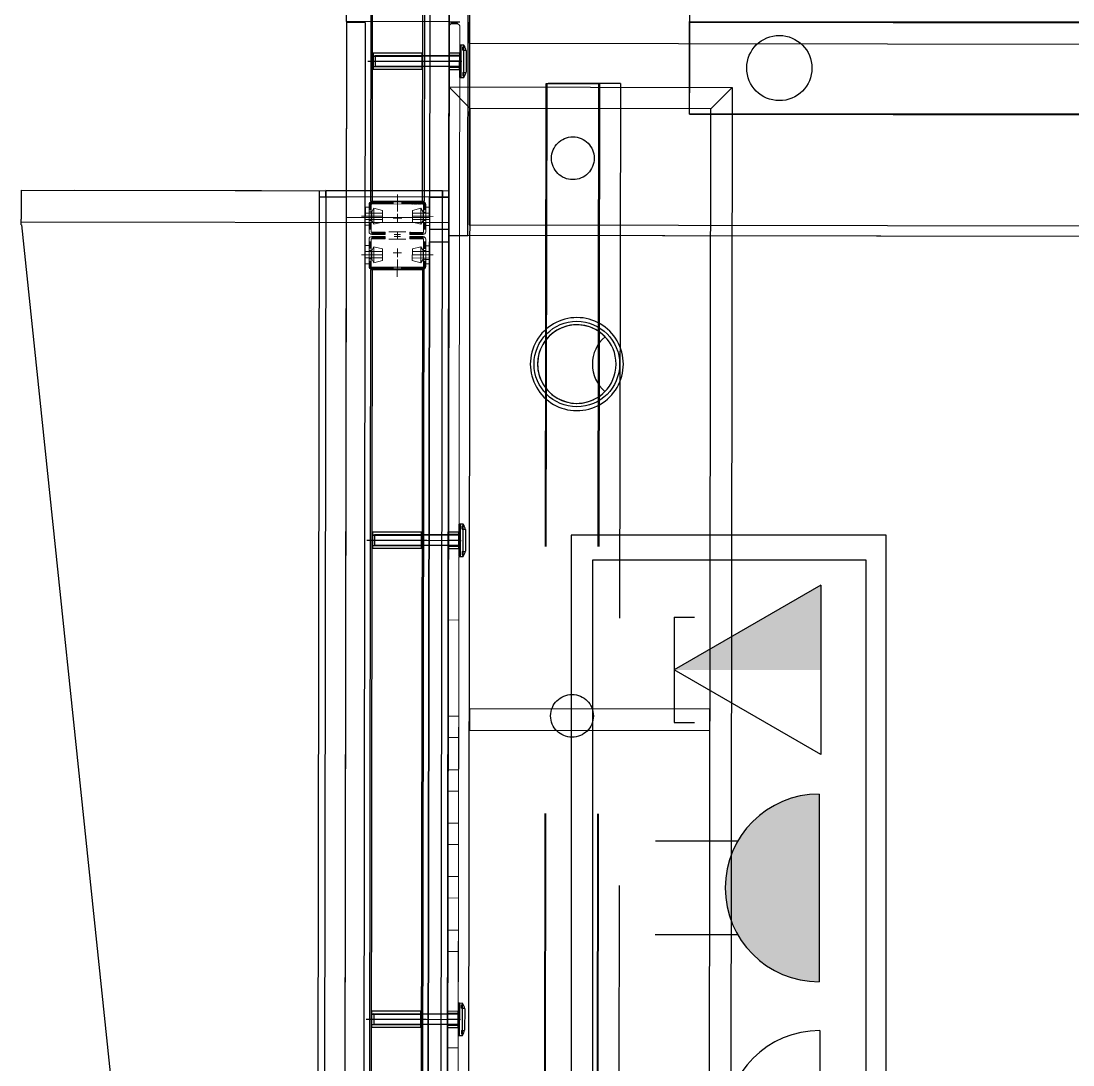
# Model space of a CAD drawing. Header units: inches. Extents: x 78 to 199, y 70 to 92.
# Drawn here: x 143.916 to 144.9, y 79.248 to 80.224 of the extents above; entities that cross this region are included whole.
import ezdxf
from ezdxf.enums import TextEntityAlignment as Align

# ---------------------------------------------------------------- set-up
doc = ezdxf.new("R2010")
doc.units = ezdxf.units.IN
doc.header["$MEASUREMENT"] = 0
for name, pattern in [('ACAD_ISO02W100', [15, 12, -3]), ('ACAD_ISO03W100', [30, 12, -18]), ('ACAD_ISO10W100', [18.5, 12, -3, 0.5, -3]), ('CENTERX2', [4, 2.5, -0.5, 0.5, -0.5]), ('DASHDOT', [1, 0.5, -0.25, 0, -0.25]), ('DASHED', [0.75, 0.5, -0.25]), ('DGN Style 2', [0.635854, 0.381513, -0.254342]), ('DGN Style 4', [470.164695, 234.8475, -117.42375, 0.469695, -117.42375]), ('HIDDEN2', [0.1875, 0.125, -0.0625]), ('HIDDENX2', [0.75, 0.5, -0.25])]:
    doc.linetypes.add(name, pattern=pattern)
for name, color, linetype in [('1501', 6, 'Continuous'), ('A002_Pen02', 2, 'Continuous'), ('CENTER', 20, 'DASHDOT'), ('DIM', 152, 'Continuous'), ('EL. BLOCK', 3, 'Continuous'), ('ELE-OBJ', 7, 'Continuous'), ('ELEC-NORMAL', 7, 'Continuous'), ('Elevation', 1, 'Continuous'), ('hatch', 2, 'Continuous'), ('hidden', 252, 'Continuous'), ('L.C Risers', 130, 'Continuous'), ('metal', 200, 'Continuous'), ('partition', 7, 'Continuous'), ('PW', 4, 'Continuous')]:
    doc.layers.add(name, color=color, linetype=linetype)
for name, color, linetype, lineweight in [('ELECTRICAL', 3, 'Continuous', 9), ('GLASS-EEE', 140, 'Continuous', 5), ('ws', 7, 'Continuous', 0)]:
    doc.layers.add(name, color=color, linetype=linetype, lineweight=lineweight)
doc.layers.add('GOLDCLADDING', color=7, linetype='Continuous', true_color=0xffc20a)
doc.styles.add('ROMANS', font='romans.shx')

# ---------------------------------------------------------------- blocks, each defined once
blk = doc.blocks.new('GRWRFHRH')
at = {"color": 252, "ltscale": 3}
for p, q in [((4.2425, 7.5543), (4.24475, 9.07229)), ((4.34075, 9.07215), (4.3385, 7.55415)), ((4.3382, 7.35415), (4.33879, 7.75415)), ((4.35753, 7.57412), (4.35747, 7.53412)), ((4.2425, 7.5543), (4.24024, 6.0363)), ((4.2425, 7.5533), (4.24025, 6.0373)), ((4.3385, 7.55415), (4.2425, 7.5543)), ((4.3385, 7.55415), (4.2425, 7.5543)), ((4.2605, 7.55327), (4.2425, 7.5533)), ((4.25825, 6.03727), (4.2605, 7.55327)), ((4.33624, 6.03615), (4.3385, 7.55415)), ((4.34846, 7.53214), (4.34842, 7.50214)), ((4.34946, 7.53214), (4.34846, 7.53214)), ((4.34942, 7.50214), (4.34946, 7.53214)), ((4.35747, 7.53412), (5.66947, 7.53218)), ((4.26945, 7.52226), (4.26943, 7.51226)), ((4.34945, 7.52214), (4.26945, 7.52226)), ((4.34894, 7.51714), (4.33794, 7.51715)), ((4.33845, 7.52465), (4.33843, 7.50965)), ((4.33845, 7.52265), (4.33843, 7.51165)), ((4.34845, 7.52464), (4.33845, 7.52465)), ((4.34845, 7.52264), (4.33845, 7.52265)), ((4.34994, 7.51714), (4.34794, 7.51714)), ((4.34843, 7.50964), (4.34845, 7.52464)), ((4.34843, 7.51164), (4.34845, 7.52264)), ((4.34845, 7.52264), (4.34843, 7.51164)), ((4.34945, 7.52264), (4.34845, 7.52264)), ((4.34943, 7.51164), (4.34945, 7.52264)), ((4.34943, 7.51214), (4.26943, 7.51226)), ((4.33843, 7.51165), (4.34843, 7.51164)), ((4.33843, 7.50965), (4.34843, 7.50964)), ((4.34843, 7.51164), (4.34943, 7.51164)), ((4.34842, 7.50214), (4.34942, 7.50214)), ((4.21527, 6.05234), (4.21725, 7.39034)), ((4.21527, 6.05234), (4.21725, 7.39034)), ((4.21725, 7.39034), (4.24225, 7.3903)), ((4.21725, 7.39034), (4.22325, 7.39033)), ((4.22325, 7.39033), (4.22127, 6.05233)), ((4.22326, 7.39633), (4.22325, 7.39033)), ((4.22325, 7.39033), (4.22326, 7.39633)), ((4.22325, 7.39033), (4.24225, 7.3903)), ((4.33225, 7.39017), (4.22325, 7.39033)), ((4.33226, 7.39617), (4.22326, 7.39633)), ((4.22326, 7.39633), (4.33226, 7.39617)), ((4.24225, 7.3903), (4.24027, 6.0523)), ((4.24225, 7.3903), (4.24223, 7.3713)), ((4.32025, 7.39018), (4.31827, 6.05218)), ((4.32023, 7.37118), (4.32025, 7.39018)), ((4.33825, 7.39016), (4.32025, 7.39018)), ((4.32025, 7.39018), (4.33225, 7.39017)), ((4.33027, 6.05217), (4.33225, 7.39017)), ((4.33225, 7.39017), (4.33226, 7.39617)), ((4.33226, 7.39617), (4.33225, 7.39017)), ((4.33225, 7.39017), (4.33825, 7.39016)), ((4.33627, 6.05216), (4.33825, 7.39016)), ((4.33825, 7.39016), (4.33627, 6.05216)), ((4.24223, 7.3713), (4.32023, 7.37118)), ((4.3382, 7.35415), (4.33627, 6.05415)), ((4.9382, 7.35326), (4.3382, 7.35415)), ((5.6882, 7.35215), (4.3382, 7.35415)), ((4.3187, 6.34219), (4.32019, 7.34818)), ((4.32019, 7.34818), (4.33819, 7.34816)), ((4.33819, 7.34816), (4.3367, 6.34216)), ((4.3478, 7.08414), (4.34776, 7.05414)), ((4.3488, 7.08414), (4.3478, 7.08414)), ((4.34876, 7.05414), (4.3488, 7.08414)), ((4.26878, 7.07426), (4.26877, 7.06426)), ((4.34878, 7.07414), (4.26878, 7.07426)), ((4.33779, 7.07665), (4.33777, 7.06165)), ((4.33779, 7.07465), (4.33777, 7.06365)), ((4.34779, 7.07664), (4.33779, 7.07665)), ((4.34779, 7.07464), (4.33779, 7.07465)), ((4.34777, 7.06164), (4.34779, 7.07664)), ((4.34777, 7.06364), (4.34779, 7.07464)), ((4.34779, 7.07464), (4.34777, 7.06364)), ((4.34879, 7.07464), (4.34779, 7.07464)), ((4.34877, 7.06364), (4.34879, 7.07464)), ((4.34877, 7.06414), (4.26877, 7.06426)), ((4.34828, 7.06914), (4.33728, 7.06915)), ((4.34928, 7.06914), (4.34728, 7.06914)), ((4.33777, 7.06365), (4.34777, 7.06364)), ((4.33777, 7.06165), (4.34777, 7.06164)), ((4.34776, 7.05414), (4.34876, 7.05414)), ((4.34777, 7.06364), (4.34877, 7.06364)), ((4.34713, 6.63614), (4.34709, 6.60614)), ((4.34813, 6.63614), (4.34713, 6.63614)), ((4.34809, 6.60614), (4.34813, 6.63614)), ((4.26812, 6.62626), (4.26811, 6.61626)), ((4.34812, 6.62614), (4.26812, 6.62626)), ((4.34761, 6.62114), (4.33661, 6.62115)), ((4.33712, 6.62865), (4.3371, 6.61365)), ((4.33712, 6.62665), (4.3371, 6.61565)), ((4.34712, 6.62864), (4.33712, 6.62865)), ((4.34712, 6.62664), (4.33712, 6.62665)), ((4.34861, 6.62114), (4.34661, 6.62114)), ((4.3471, 6.61364), (4.34712, 6.62864)), ((4.3471, 6.61564), (4.34712, 6.62664)), ((4.34712, 6.62664), (4.3471, 6.61564)), ((4.34812, 6.62664), (4.34712, 6.62664)), ((4.3481, 6.61564), (4.34812, 6.62664)), ((4.34811, 6.61614), (4.26811, 6.61626)), ((4.3371, 6.61565), (4.3471, 6.61564)), ((4.3371, 6.61365), (4.3471, 6.61364)), ((4.3471, 6.61564), (4.3481, 6.61564)), ((4.34709, 6.60614), (4.34809, 6.60614))]:
    blk.add_line(p, q, dxfattribs=at)
at = {"color": 252, "linetype": 'ACAD_ISO03W100'}
for p, q in [((4.33879, 7.75415), (4.3382, 7.35415)), ((4.3562, 7.35413), (4.35679, 7.75413)), ((4.35778, 7.74412), (4.35721, 7.36413)), ((4.33841, 7.49315), (4.33665, 6.31015)), ((4.35838, 7.47312), (4.33841, 7.49315)), ((4.33841, 7.49315), (4.60341, 7.49276)), ((4.35838, 7.47312), (4.33841, 7.49315)), ((4.58338, 7.47279), (4.60341, 7.49276)), ((4.60341, 7.49276), (4.58338, 7.47279)), ((4.60341, 7.49276), (4.60165, 6.30976)), ((4.35668, 6.33012), (4.35838, 7.47312)), ((4.58338, 7.47279), (4.35838, 7.47312)), ((4.58168, 6.32979), (4.58338, 7.47279)), ((4.35721, 7.36413), (5.66921, 7.36218)), ((4.3382, 7.35415), (4.3562, 7.35413)), ((4.35754, 6.91162), (4.35751, 6.89162)), ((4.58254, 6.91129), (4.35754, 6.91162)), ((4.58251, 6.89129), (4.58254, 6.91129)), ((4.35751, 6.89162), (4.58251, 6.89129))]:
    blk.add_line(p, q, dxfattribs=at)
at = {"color": 252, "linetype": 'DASHED'}
for p, q in [((4.56352, 7.5738), (4.56339, 7.48773)), ((4.56336, 7.4678), (4.56349, 7.5545)), ((4.56349, 7.5545), (5.66349, 7.55289)), ((4.56349, 7.5538), (5.66349, 7.55219)), ((4.42765, 6.31352), (4.42942, 7.49652)), ((4.428, 6.31352), (4.42977, 7.49652)), ((4.428, 6.31352), (4.42977, 7.49652)), ((4.42835, 6.31352), (4.43012, 7.49652)), ((4.42942, 7.49652), (4.47943, 7.49644)), ((4.49873, 7.49642), (4.43135, 7.49652)), ((4.47696, 6.31345), (4.47873, 7.49645)), ((4.47766, 6.31345), (4.47943, 7.49644)), ((4.49873, 7.49642), (4.49696, 6.31342)), ((4.56336, 7.4685), (5.66336, 7.46688)), ((4.56336, 7.46815), (5.66336, 7.46653)), ((4.56336, 7.46815), (5.66336, 7.46653)), ((4.56336, 7.4678), (5.66336, 7.46618))]:
    blk.add_line(p, q, dxfattribs=at)
at = {"color": 252}
for p, q in [((4.34946, 7.53214), (4.34942, 7.50214)), ((4.35246, 7.53213), (4.34946, 7.53214)), ((4.35242, 7.50213), (4.35246, 7.53213)), ((4.35445, 7.52713), (4.35442, 7.50713)), ((4.34945, 7.52214), (4.34943, 7.51214)), ((4.34942, 7.50214), (4.35242, 7.50213)), ((3.98826, 7.39668), (4.33826, 7.39616)), ((4.21527, 6.05234), (4.21725, 7.39034)), ((4.21725, 7.39034), (4.24225, 7.3903)), ((4.32025, 7.39018), (4.33825, 7.39016)), ((4.33825, 7.39016), (4.33627, 6.05216)), ((4.29427, 7.38574), (4.28627, 7.38575)), ((4.29418, 7.3227), (4.28618, 7.32272)), ((4.3488, 7.08414), (4.34876, 7.05414)), ((4.3518, 7.08413), (4.3488, 7.08414)), ((4.35176, 7.05413), (4.3518, 7.08413)), ((4.34878, 7.07414), (4.34877, 7.06414)), ((4.35379, 7.07913), (4.35376, 7.05913)), ((4.34876, 7.05414), (4.35176, 7.05413)), ((4.34813, 6.63614), (4.34809, 6.60614)), ((4.35113, 6.63613), (4.34813, 6.63614)), ((4.35109, 6.60613), (4.35113, 6.63613)), ((4.35313, 6.63113), (4.3531, 6.61113)), ((4.34812, 6.62614), (4.34811, 6.61614)), ((4.34809, 6.60614), (4.35109, 6.60613))]:
    blk.add_line(p, q, dxfattribs=at)
at = {"color": 252, "linetype": 'HIDDENX2'}
for p, q in [((4.35139, 7.53063), (4.35332, 7.53063)), ((4.35139, 7.52763), (4.35139, 7.53063)), ((4.35139, 7.52763), (4.35436, 7.52763)), ((4.35136, 7.50663), (4.35135, 7.50363)), ((4.35136, 7.50663), (4.35433, 7.50663)), ((4.35135, 7.50363), (4.35328, 7.50363)), ((4.35072, 7.07963), (4.35073, 7.08263)), ((4.35072, 7.07963), (4.35369, 7.07963)), ((4.35073, 7.08263), (4.35266, 7.08263)), ((4.35069, 7.05863), (4.35366, 7.05863)), ((4.35069, 7.05863), (4.35069, 7.05563)), ((4.35069, 7.05563), (4.35262, 7.05563)), ((4.35006, 6.63463), (4.352, 6.63463)), ((4.35006, 6.63163), (4.35006, 6.63463)), ((4.35006, 6.63163), (4.35303, 6.63163)), ((4.35003, 6.61063), (4.35002, 6.60763)), ((4.35002, 6.60763), (4.35196, 6.60763)), ((4.35003, 6.61063), (4.353, 6.61063))]:
    blk.add_line(p, q, dxfattribs=at)
at = {"color": 252, "linetype": 'CENTERX2', "ltscale": 3}
for p, q in [((4.26242, 7.51727), (4.31852, 7.51719)), ((4.26173, 7.06927), (4.31783, 7.06919)), ((4.26106, 6.62127), (4.31717, 6.62119))]:
    blk.add_line(p, q, dxfattribs=at)
at = {"color": 252, "linetype": 'HIDDEN2'}
for p, q in [((4.26748, 7.52477), (4.26746, 7.50977)), ((4.31348, 7.5247), (4.26748, 7.52477)), ((4.26748, 7.52227), (4.31348, 7.5222)), ((4.26748, 7.52212), (4.31348, 7.52205)), ((4.31346, 7.5097), (4.31348, 7.5247)), ((4.26746, 7.51242), (4.31346, 7.51235)), ((4.26746, 7.51227), (4.31346, 7.5122)), ((4.26746, 7.50977), (4.31346, 7.5097)), ((4.26679, 7.07676), (4.26677, 7.06176)), ((4.31279, 7.0767), (4.26679, 7.07676)), ((4.26679, 7.07426), (4.31279, 7.0742)), ((4.26679, 7.07411), (4.31279, 7.07405)), ((4.31277, 7.0617), (4.31279, 7.0767)), ((4.26677, 7.06441), (4.31277, 7.06435)), ((4.26677, 7.06426), (4.31277, 7.0642)), ((4.26677, 7.06176), (4.31277, 7.0617)), ((4.26613, 6.62876), (4.2661, 6.61376)), ((4.26612, 6.62626), (4.31212, 6.6262)), ((4.26612, 6.62611), (4.31212, 6.62605)), ((4.31213, 6.6287), (4.26613, 6.62876)), ((4.3121, 6.6137), (4.31213, 6.6287)), ((4.2661, 6.61376), (4.3121, 6.6137)), ((4.26611, 6.61641), (4.31211, 6.61635)), ((4.26611, 6.61626), (4.31211, 6.6162))]:
    blk.add_line(p, q, dxfattribs=at)
at = {"color": 252, "linetype": 'CENTERX2'}
for p, q in [((4.26827, 7.51726), (4.35048, 7.51714)), ((4.26761, 7.06926), (4.34981, 7.06914)), ((4.26694, 6.62126), (4.34915, 6.62114))]:
    blk.add_line(p, q, dxfattribs=at)
at = {"color": 252, "linetype": 'HIDDENX2', "ltscale": 3}
for p, q in [((4.34945, 7.52198), (4.26945, 7.5221)), ((4.34943, 7.51229), (4.26943, 7.51241)), ((4.34878, 7.07398), (4.26878, 7.0741)), ((4.34877, 7.06429), (4.26877, 7.06441)), ((4.34812, 6.62598), (4.26812, 6.6261)), ((4.34811, 6.61629), (4.26811, 6.61641))]:
    blk.add_line(p, q, dxfattribs=at)
at = {"color": 252, "lineweight": 25}
for p, q in [((3.93826, 7.39675), (3.93822, 7.3694)), ((3.93826, 7.39675), (4.33826, 7.39616)), ((4.33826, 7.39616), (4.3367, 6.34616)), ((3.9385, 7.36411), (4.03757, 6.4196))]:
    blk.add_line(p, q, dxfattribs=at)
at = {"color": 252, "lineweight": 0}
blk.add_line((4.32078, 7.33168), (4.31558, 7.33169), dxfattribs=at)
at = {"color": 252, "linetype": 'DASHED'}
for centre, major_axis in [((4.64742, 7.51086, 0.0039), (-0.02157, 0.02157)), ((4.45431, 7.42648), (-0.01414, 0.01414)), ((4.45354, 6.90498), (-0.01414, 0.01414))]:
    blk.add_ellipse(centre, major_axis=major_axis, ratio=1, start_param=2.354711, end_param=8.637896, dxfattribs=at)
at = {"color": 252}
for centre, start_param, end_param in [((4.34163, 7.52493), 4.097186, 4.51402), ((4.34161, 7.50937), 3.336994, 3.753828), ((4.34097, 7.07693), 4.097186, 4.51402), ((4.34094, 7.06137), 3.336994, 3.753828), ((4.3403, 6.62893), 4.097186, 4.51402), ((4.34028, 6.61337), 3.336994, 3.753828)]:
    blk.add_ellipse(centre, major_axis=(-0.0092, 0.0092), ratio=1, start_param=start_param, end_param=end_param, dxfattribs=at)
at = {"color": 252, "extrusion": (0, 0, -1)}
blk.add_ellipse((3.98822, 7.36933), major_axis=(-0.03536, 0.03536), ratio=1, start_param=5.393279, end_param=5.499271, dxfattribs=at)
at = {"color": 252, "linetype": 'ACAD_ISO02W100', "ltscale": 3}
blk.add_ellipse((4.45802, 7.23398), major_axis=(-0.02828, 0.02828), ratio=1, start_param=2.354711, end_param=8.637896, dxfattribs=at)
at = {"layer": '1501', "color": 252}
for centre, major_axis, start_param, end_param in [((4.45802, 7.23398), (-0.02597, 0.02597), 4.697226, 9.436973), ((4.50618, 7.2339), (0.0238, 0.0238), 1.489627, 3.219795)]:
    blk.add_ellipse(centre, major_axis=major_axis, ratio=1, start_param=start_param, end_param=end_param, dxfattribs=at)
at = {"layer": 'A002_Pen02', "color": 252, "linetype": 'ACAD_ISO03W100'}
for p, q in [((4.21722, 7.36634), (4.21726, 7.39634)), ((4.21722, 7.36634), (4.21726, 7.39634)), ((4.33822, 7.36616), (3.93822, 7.36675))]:
    blk.add_line(p, q, dxfattribs=at)
at = {"layer": 'CENTER', "color": 252, "linetype": 'DASHDOT', "lineweight": 0, "ltscale": 5}
for p, q in [((4.29026, 7.39272), (4.29023, 7.37672)), ((4.25673, 7.37227), (4.27273, 7.37225)), ((4.29422, 7.37047), (4.28622, 7.37048)), ((4.29023, 7.37447), (4.29022, 7.36647)), ((4.32373, 7.37217), (4.30773, 7.3722)), ((4.2982, 7.35072), (4.2822, 7.35074)), ((4.29821, 7.35771), (4.28221, 7.35774)), ((4.2932, 7.35522), (4.2872, 7.35523)), ((4.2932, 7.35323), (4.2872, 7.35323)), ((4.29021, 7.35772), (4.2902, 7.35422)), ((4.2902, 7.35073), (4.2902, 7.35423)), ((4.29017, 7.33398), (4.29018, 7.34198)), ((4.25667, 7.33628), (4.27267, 7.33626)), ((4.29418, 7.33797), (4.28618, 7.33799)), ((4.29014, 7.31573), (4.29017, 7.33173)), ((4.32367, 7.33618), (4.30767, 7.3362))]:
    blk.add_line(p, q, dxfattribs=at)
at = {"layer": 'DIM', "color": 252}
for major_axis, start_param, end_param in [((0.03076, 0.03076), 0.783914, 3.925507), ((0.02597, 0.02597), 0.783914, 3.925507), ((0.03076, 0.03076), 3.925507, 7.0671), ((-0.02597, 0.02597), 2.354711, 5.496303)]:
    blk.add_ellipse((4.45802, 7.23398), major_axis=major_axis, ratio=1, start_param=start_param, end_param=end_param, dxfattribs=at)
at = {"layer": 'GLASS-EEE', "color": 252}
for p, q in [((4.33625, 6.03907), (4.33849, 7.55024)), ((4.33879, 7.55095), (4.3402, 7.55236)), ((4.34091, 7.55265), (4.34608, 7.55264)), ((4.34849, 7.55022), (4.34625, 6.03905)), ((4.34679, 7.55235), (4.3482, 7.55093))]:
    blk.add_line(p, q, dxfattribs=at)
at = {"layer": 'GLASS-EEE', "color": 252, "ltscale": 3}
for p, q in [((4.33767, 6.99465), (4.33707, 6.59465)), ((4.34767, 6.99464), (4.33767, 6.99465)), ((4.34707, 6.59464), (4.34767, 6.99464)), ((4.33753, 6.90465), (4.3375, 6.88465)), ((4.34753, 6.90464), (4.33753, 6.90465)), ((4.3475, 6.88464), (4.34753, 6.90464)), ((4.3375, 6.88465), (4.3475, 6.88464)), ((4.33746, 6.85465), (4.33743, 6.83465)), ((4.34746, 6.85464), (4.33746, 6.85465)), ((4.34743, 6.83464), (4.34746, 6.85464)), ((4.33743, 6.83465), (4.34743, 6.83464)), ((4.33738, 6.80465), (4.33736, 6.78465)), ((4.34738, 6.80464), (4.33738, 6.80465)), ((4.34736, 6.78464), (4.34738, 6.80464)), ((4.33736, 6.78465), (4.34736, 6.78464)), ((4.33728, 6.73465), (4.33731, 6.75465)), ((4.33731, 6.75465), (4.34731, 6.75464)), ((4.34731, 6.75464), (4.34728, 6.73464)), ((4.34728, 6.73464), (4.33728, 6.73465)), ((4.33721, 6.68465), (4.33724, 6.70465)), ((4.33724, 6.70465), (4.34724, 6.70464)), ((4.34724, 6.70464), (4.34721, 6.68464)), ((4.34721, 6.68464), (4.33721, 6.68465)), ((4.33707, 6.59465), (4.34707, 6.59464))]:
    blk.add_line(p, q, dxfattribs=at)
at = {"layer": 'GLASS-EEE', "color": 252}
for centre, major_axis, start_param, end_param in [((4.33949, 7.55024), (0.000707, 0.000707), 1.569313, 2.354711), ((4.34091, 7.55165), (-0.000707, 0.000707), -0.786882, -0.001484), ((4.34608, 7.55164), (-0.000707, 0.000707), 4.710905, 5.496303), ((4.34749, 7.55023), (-0.000707, 0.000707), 3.925507, 4.710905)]:
    blk.add_ellipse(centre, major_axis=major_axis, ratio=1, start_param=start_param, end_param=end_param, dxfattribs=at)
at = {"layer": 'hatch', "color": 252, "linetype": 'Continuous', "lineweight": 0}
for p, q in [((4.26024, 7.38077), (4.26021, 7.36377)), ((4.26374, 7.38076), (4.26024, 7.38077)), ((4.26374, 7.38076), (4.26371, 7.36376)), ((4.26374, 7.38283), (4.26668, 7.38576)), ((4.26374, 7.3823), (4.26721, 7.38576)), ((4.26374, 7.38177), (4.26774, 7.38576)), ((4.26374, 7.38124), (4.26574, 7.38323)), ((4.26374, 7.38071), (4.26574, 7.3827)), ((4.26374, 7.38018), (4.26574, 7.38217)), ((4.26374, 7.37965), (4.26574, 7.38164)), ((4.26374, 7.37912), (4.26574, 7.38111)), ((4.26374, 7.37859), (4.26574, 7.38058)), ((4.26375, 7.38336), (4.26615, 7.38576)), ((4.26385, 7.384), (4.26551, 7.38565)), ((4.26394, 7.37826), (4.26574, 7.38005)), ((4.26448, 7.37826), (4.26574, 7.37952)), ((4.26501, 7.37826), (4.26574, 7.37899)), ((4.26824, 7.37976), (4.26623, 7.37626)), ((4.26627, 7.38376), (4.26827, 7.38576)), ((4.2668, 7.38376), (4.2688, 7.38576)), ((4.26733, 7.38376), (4.26933, 7.38576)), ((4.26786, 7.38376), (4.26986, 7.38575)), ((4.26824, 7.37976), (4.26822, 7.36476)), ((4.27624, 7.37775), (4.26824, 7.37976)), ((4.26839, 7.38376), (4.2704, 7.38575)), ((4.26892, 7.38376), (4.27093, 7.38575)), ((4.26945, 7.38376), (4.27146, 7.38575)), ((4.26998, 7.38375), (4.27199, 7.38575)), ((4.27051, 7.38375), (4.27252, 7.38575)), ((4.27104, 7.38375), (4.27305, 7.38575)), ((4.27157, 7.38375), (4.27358, 7.38575)), ((4.2721, 7.38375), (4.27411, 7.38575)), ((4.27263, 7.38375), (4.27464, 7.38575)), ((4.27317, 7.38375), (4.27517, 7.38575)), ((4.2737, 7.38375), (4.2757, 7.38575)), ((4.27423, 7.38375), (4.27623, 7.38575)), ((4.27476, 7.38375), (4.27676, 7.38574)), ((4.27529, 7.38375), (4.27729, 7.38574)), ((4.27582, 7.38375), (4.27782, 7.38574)), ((4.27635, 7.38375), (4.27835, 7.38574)), ((4.27688, 7.38374), (4.27888, 7.38574)), ((4.27741, 7.38374), (4.27941, 7.38574)), ((4.27794, 7.38374), (4.27994, 7.38574)), ((4.27847, 7.38374), (4.28047, 7.38574)), ((4.279, 7.38374), (4.281, 7.38574)), ((4.27953, 7.38374), (4.28153, 7.38574)), ((4.28006, 7.38374), (4.28206, 7.38574)), ((4.28059, 7.38374), (4.28259, 7.38574)), ((4.28112, 7.38374), (4.28312, 7.38574)), ((4.28165, 7.38374), (4.28365, 7.38573)), ((4.28218, 7.38374), (4.28418, 7.38573)), ((4.28271, 7.38374), (4.28471, 7.38573)), ((4.28324, 7.38373), (4.28524, 7.38573)), ((4.28377, 7.38373), (4.28577, 7.38573)), ((4.2843, 7.38373), (4.28625, 7.38567)), ((4.28483, 7.38373), (4.28625, 7.38514)), ((4.28536, 7.38373), (4.28625, 7.38461)), ((4.28589, 7.38373), (4.28624, 7.38408)), ((4.29424, 7.38411), (4.29585, 7.38572)), ((4.29425, 7.38571), (4.29426, 7.38572)), ((4.29425, 7.38518), (4.29479, 7.38572)), ((4.29425, 7.38464), (4.29532, 7.38572)), ((4.29438, 7.38372), (4.29638, 7.38572)), ((4.29491, 7.38372), (4.29691, 7.38571)), ((4.29544, 7.38372), (4.29744, 7.38571)), ((4.29597, 7.38372), (4.29797, 7.38571)), ((4.2965, 7.38372), (4.2985, 7.38571)), ((4.29703, 7.38371), (4.29903, 7.38571)), ((4.29756, 7.38371), (4.29956, 7.38571)), ((4.29809, 7.38371), (4.30009, 7.38571)), ((4.29862, 7.38371), (4.30062, 7.38571)), ((4.29915, 7.38371), (4.30115, 7.38571)), ((4.29968, 7.38371), (4.30168, 7.38571)), ((4.30021, 7.38371), (4.30222, 7.38571)), ((4.30074, 7.38371), (4.30275, 7.38571)), ((4.30127, 7.38371), (4.30328, 7.38571)), ((4.3018, 7.38371), (4.30381, 7.3857)), ((4.30233, 7.38371), (4.30434, 7.3857)), ((4.30286, 7.38371), (4.30487, 7.3857)), ((4.30339, 7.3837), (4.3054, 7.3857)), ((4.30392, 7.3837), (4.30593, 7.3857)), ((4.30424, 7.3777), (4.31224, 7.37969)), ((4.30445, 7.3837), (4.30646, 7.3857)), ((4.30499, 7.3837), (4.30699, 7.3857)), ((4.30552, 7.3837), (4.30752, 7.3857)), ((4.30605, 7.3837), (4.30805, 7.3857)), ((4.30658, 7.3837), (4.30858, 7.3857)), ((4.30711, 7.3837), (4.30911, 7.3857)), ((4.30764, 7.3837), (4.30964, 7.3857)), ((4.30817, 7.3837), (4.31017, 7.38569)), ((4.3087, 7.3837), (4.3107, 7.38569)), ((4.30923, 7.3837), (4.31123, 7.38569)), ((4.30976, 7.3837), (4.31176, 7.38569)), ((4.31029, 7.38369), (4.31229, 7.38569)), ((4.31082, 7.38369), (4.31282, 7.38569)), ((4.31135, 7.38369), (4.31335, 7.38569)), ((4.31188, 7.38369), (4.31388, 7.38569)), ((4.31224, 7.37969), (4.31222, 7.36469)), ((4.31224, 7.37969), (4.31423, 7.37619)), ((4.31241, 7.38369), (4.31441, 7.38568)), ((4.31294, 7.38369), (4.31487, 7.38561)), ((4.31347, 7.38369), (4.31526, 7.38547)), ((4.314, 7.38369), (4.3156, 7.38529)), ((4.31447, 7.38363), (4.3159, 7.38506)), ((4.31472, 7.38335), (4.31616, 7.38479)), ((4.31474, 7.38284), (4.31639, 7.38448)), ((4.31474, 7.38231), (4.31656, 7.38412)), ((4.31474, 7.38178), (4.31669, 7.38372)), ((4.31474, 7.38125), (4.31674, 7.38325)), ((4.31474, 7.38072), (4.31674, 7.38272)), ((4.31474, 7.38019), (4.31674, 7.38219)), ((4.31474, 7.37966), (4.31674, 7.38166)), ((4.31474, 7.37913), (4.31674, 7.38113)), ((4.31474, 7.3786), (4.31674, 7.38059)), ((4.31486, 7.37819), (4.31674, 7.38006)), ((4.31539, 7.37819), (4.31674, 7.37953)), ((4.31592, 7.37819), (4.31674, 7.379)), ((4.31674, 7.38069), (4.31671, 7.36369)), ((4.31674, 7.38069), (4.32024, 7.38068)), ((4.32024, 7.38068), (4.32021, 7.36368)), ((4.26623, 7.37626), (4.26373, 7.37626)), ((4.26554, 7.37826), (4.26574, 7.37846)), ((4.26623, 7.37626), (4.26622, 7.36826)), ((4.27624, 7.37775), (4.27622, 7.36675)), ((4.30424, 7.3777), (4.30422, 7.3667)), ((4.31423, 7.37619), (4.31422, 7.36819)), ((4.31423, 7.37619), (4.31673, 7.37619)), ((4.31645, 7.37819), (4.31674, 7.37847)), ((4.26371, 7.36376), (4.26021, 7.36377)), ((4.26371, 7.36374), (4.26572, 7.36573)), ((4.26371, 7.36321), (4.26572, 7.3652)), ((4.26371, 7.36268), (4.26572, 7.36467)), ((4.26371, 7.36214), (4.26571, 7.36414)), ((4.26371, 7.36161), (4.26571, 7.36361)), ((4.26371, 7.36108), (4.26571, 7.36308)), ((4.26371, 7.36055), (4.26571, 7.36255)), ((4.26622, 7.36826), (4.26372, 7.36826)), ((4.26372, 7.36586), (4.26412, 7.36626)), ((4.26372, 7.36533), (4.26465, 7.36626)), ((4.26372, 7.3648), (4.26519, 7.36626)), ((4.26372, 7.36427), (4.26572, 7.36626)), ((4.26395, 7.36026), (4.26571, 7.36202)), ((4.26448, 7.36026), (4.26571, 7.36149)), ((4.26501, 7.36026), (4.26571, 7.36096)), ((4.26554, 7.36026), (4.26571, 7.36043)), ((4.26822, 7.36476), (4.26622, 7.36826)), ((4.27622, 7.36675), (4.26822, 7.36476)), ((4.30422, 7.3667), (4.31222, 7.36469)), ((4.31222, 7.36469), (4.31422, 7.36819)), ((4.31422, 7.36819), (4.31672, 7.36819)), ((4.31471, 7.36375), (4.31672, 7.36575)), ((4.31471, 7.36322), (4.31672, 7.36522)), ((4.31471, 7.36269), (4.31672, 7.36468)), ((4.31471, 7.36216), (4.31671, 7.36415)), ((4.31471, 7.36163), (4.31671, 7.36362)), ((4.31471, 7.3611), (4.31671, 7.36309)), ((4.31471, 7.36057), (4.31671, 7.36256)), ((4.31472, 7.36587), (4.31504, 7.36619)), ((4.31472, 7.36534), (4.31557, 7.36619)), ((4.31472, 7.36481), (4.3161, 7.36619)), ((4.31472, 7.36428), (4.31663, 7.36619)), ((4.31486, 7.36019), (4.31671, 7.36203)), ((4.31539, 7.36019), (4.31671, 7.3615)), ((4.31592, 7.36019), (4.31671, 7.36097)), ((4.31645, 7.36019), (4.31671, 7.36044)), ((4.31671, 7.36369), (4.32021, 7.36368)), ((4.2662, 7.35722), (4.26625, 7.35726)), ((4.2662, 7.35669), (4.26678, 7.35726)), ((4.2662, 7.35616), (4.26731, 7.35726)), ((4.2662, 7.35563), (4.26784, 7.35726)), ((4.2662, 7.3529), (4.26783, 7.35126)), ((4.2662, 7.35237), (4.2673, 7.35126)), ((4.2662, 7.35184), (4.26677, 7.35126)), ((4.2662, 7.35131), (4.26624, 7.35127)), ((4.26636, 7.35326), (4.26836, 7.35126)), ((4.26637, 7.35526), (4.26837, 7.35726)), ((4.26689, 7.35326), (4.26889, 7.35126)), ((4.2669, 7.35526), (4.2689, 7.35726)), ((4.26742, 7.35326), (4.26942, 7.35126)), ((4.26743, 7.35526), (4.26943, 7.35726)), ((4.26795, 7.35326), (4.26995, 7.35126)), ((4.26796, 7.35526), (4.26996, 7.35725)), ((4.26848, 7.35326), (4.27048, 7.35126)), ((4.26849, 7.35526), (4.27049, 7.35725)), ((4.26902, 7.35526), (4.27102, 7.35725)), ((4.26902, 7.35326), (4.27101, 7.35126)), ((4.26955, 7.35526), (4.27155, 7.35725)), ((4.26955, 7.35326), (4.27154, 7.35126)), ((4.27008, 7.35525), (4.27208, 7.35725)), ((4.27008, 7.35326), (4.27207, 7.35126)), ((4.27061, 7.35525), (4.27261, 7.35725)), ((4.27061, 7.35326), (4.2726, 7.35126)), ((4.27114, 7.35525), (4.27314, 7.35725)), ((4.27114, 7.35326), (4.27313, 7.35125)), ((4.27167, 7.35525), (4.27367, 7.35725)), ((4.27167, 7.35326), (4.27366, 7.35125)), ((4.2722, 7.35525), (4.2742, 7.35725)), ((4.2722, 7.35326), (4.27419, 7.35125)), ((4.27273, 7.35525), (4.27473, 7.35725)), ((4.27273, 7.35326), (4.27472, 7.35125)), ((4.27326, 7.35525), (4.27526, 7.35725)), ((4.27326, 7.35325), (4.27525, 7.35125)), ((4.27379, 7.35525), (4.27579, 7.35725)), ((4.27379, 7.35325), (4.27579, 7.35125)), ((4.27432, 7.35525), (4.27632, 7.35725)), ((4.27432, 7.35325), (4.27632, 7.35125)), ((4.27485, 7.35525), (4.27685, 7.35724)), ((4.27485, 7.35325), (4.27685, 7.35125)), ((4.27538, 7.35525), (4.27739, 7.35724)), ((4.27538, 7.35325), (4.27738, 7.35125)), ((4.27591, 7.35525), (4.27792, 7.35724)), ((4.27591, 7.35325), (4.27791, 7.35125)), ((4.27644, 7.35524), (4.27845, 7.35724)), ((4.27644, 7.35325), (4.27844, 7.35125)), ((4.27697, 7.35524), (4.2787, 7.35697)), ((4.27697, 7.35325), (4.2787, 7.35152)), ((4.2775, 7.35524), (4.2787, 7.35644)), ((4.2775, 7.35325), (4.2787, 7.35205)), ((4.27803, 7.35524), (4.2787, 7.35591)), ((4.27803, 7.35325), (4.2787, 7.35258)), ((4.27856, 7.35524), (4.2787, 7.35538)), ((4.27856, 7.35325), (4.2787, 7.35311)), ((4.3017, 7.35713), (4.30178, 7.35721)), ((4.3017, 7.3566), (4.30231, 7.35721)), ((4.3017, 7.35607), (4.30284, 7.35721)), ((4.3017, 7.35554), (4.30337, 7.3572)), ((4.3017, 7.35288), (4.30336, 7.35121)), ((4.3017, 7.35235), (4.30283, 7.35121)), ((4.3017, 7.35182), (4.3023, 7.35121)), ((4.3017, 7.35129), (4.30177, 7.35121)), ((4.3019, 7.35521), (4.3039, 7.3572)), ((4.3019, 7.35321), (4.30389, 7.35121)), ((4.30243, 7.35521), (4.30443, 7.3572)), ((4.30243, 7.35321), (4.30442, 7.35121)), ((4.30296, 7.35521), (4.30496, 7.3572)), ((4.30296, 7.35321), (4.30495, 7.35121)), ((4.30349, 7.3552), (4.30549, 7.3572)), ((4.30349, 7.35321), (4.30548, 7.35121)), ((4.30402, 7.3552), (4.30602, 7.3572)), ((4.30402, 7.35321), (4.30601, 7.35121)), ((4.30455, 7.3552), (4.30655, 7.3572)), ((4.30455, 7.35321), (4.30654, 7.35121)), ((4.30508, 7.3552), (4.30708, 7.3572)), ((4.30508, 7.35321), (4.30707, 7.3512)), ((4.30561, 7.3552), (4.30761, 7.3572)), ((4.30561, 7.35321), (4.30761, 7.3512)), ((4.30614, 7.3552), (4.30814, 7.3572)), ((4.30614, 7.35321), (4.30814, 7.3512)), ((4.30667, 7.3552), (4.30867, 7.3572)), ((4.30667, 7.35321), (4.30867, 7.3512)), ((4.3072, 7.3552), (4.3092, 7.3572)), ((4.3072, 7.3532), (4.3092, 7.3512)), ((4.30773, 7.3552), (4.30974, 7.3572)), ((4.30773, 7.3532), (4.30973, 7.3512)), ((4.30826, 7.3552), (4.31027, 7.35719)), ((4.30826, 7.3532), (4.31026, 7.3512)), ((4.30879, 7.3552), (4.3108, 7.35719)), ((4.30879, 7.3532), (4.31079, 7.3512)), ((4.30932, 7.3552), (4.31133, 7.35719)), ((4.30932, 7.3532), (4.31132, 7.3512)), ((4.30985, 7.3552), (4.31186, 7.35719)), ((4.30985, 7.3532), (4.31185, 7.3512)), ((4.31038, 7.35519), (4.31239, 7.35719)), ((4.31038, 7.3532), (4.31238, 7.3512)), ((4.31091, 7.35519), (4.31292, 7.35719)), ((4.31091, 7.3532), (4.31291, 7.3512)), ((4.31144, 7.35519), (4.31345, 7.35719)), ((4.31144, 7.3532), (4.31344, 7.3512)), ((4.31197, 7.35519), (4.31398, 7.35719)), ((4.31197, 7.3532), (4.31397, 7.35119)), ((4.3125, 7.3532), (4.3142, 7.3515)), ((4.31251, 7.35519), (4.3142, 7.35689)), ((4.31303, 7.3532), (4.3142, 7.35203)), ((4.31304, 7.35519), (4.3142, 7.35636)), ((4.31356, 7.35319), (4.3142, 7.35256)), ((4.31357, 7.35519), (4.3142, 7.35582)), ((4.31409, 7.35319), (4.3142, 7.35309)), ((4.3141, 7.35519), (4.3142, 7.35529)), ((4.26016, 7.32777), (4.26019, 7.34477)), ((4.26369, 7.34477), (4.26019, 7.34477)), ((4.26366, 7.32777), (4.26369, 7.34477)), ((4.26368, 7.34374), (4.26515, 7.34227)), ((4.26368, 7.34321), (4.26462, 7.34227)), ((4.26368, 7.34268), (4.26409, 7.34227)), ((4.26618, 7.34027), (4.26368, 7.34027)), ((4.26369, 7.34798), (4.26569, 7.34598)), ((4.26369, 7.34745), (4.26569, 7.34545)), ((4.26369, 7.34692), (4.26569, 7.34492)), ((4.26369, 7.34639), (4.26569, 7.34438)), ((4.26369, 7.34586), (4.26568, 7.34385)), ((4.26369, 7.34533), (4.26568, 7.34332)), ((4.26369, 7.3448), (4.26568, 7.34279)), ((4.26369, 7.34427), (4.26568, 7.34227)), ((4.26393, 7.34827), (4.26569, 7.34651)), ((4.26446, 7.34827), (4.26569, 7.34704)), ((4.26499, 7.34827), (4.26569, 7.34757)), ((4.26552, 7.34827), (4.26569, 7.3481)), ((4.26617, 7.33227), (4.26618, 7.34027)), ((4.26818, 7.34376), (4.26618, 7.34027)), ((4.26816, 7.32876), (4.26818, 7.34376)), ((4.27618, 7.34175), (4.26818, 7.34376)), ((4.27617, 7.33075), (4.27618, 7.34175)), ((4.30417, 7.33071), (4.30418, 7.34171)), ((4.30418, 7.34171), (4.31218, 7.3437)), ((4.31216, 7.3287), (4.31218, 7.3437)), ((4.31218, 7.3437), (4.31418, 7.34019)), ((4.31417, 7.33219), (4.31418, 7.34019)), ((4.31418, 7.34019), (4.31668, 7.34019)), ((4.31468, 7.34357), (4.31606, 7.34219)), ((4.31468, 7.34304), (4.31553, 7.34219)), ((4.31468, 7.34251), (4.315, 7.34219)), ((4.31469, 7.34781), (4.31669, 7.34581)), ((4.31469, 7.34728), (4.31669, 7.34528)), ((4.31469, 7.34675), (4.31669, 7.34475)), ((4.31469, 7.34622), (4.31669, 7.34422)), ((4.31469, 7.34569), (4.31668, 7.34369)), ((4.31469, 7.34516), (4.31668, 7.34316)), ((4.31469, 7.34463), (4.31668, 7.34263)), ((4.31469, 7.3441), (4.31659, 7.34219)), ((4.31484, 7.34819), (4.31669, 7.34634)), ((4.31537, 7.34819), (4.31669, 7.34687)), ((4.3159, 7.34819), (4.31669, 7.3474)), ((4.31643, 7.34819), (4.31669, 7.34793)), ((4.31666, 7.32769), (4.31669, 7.34469)), ((4.31669, 7.34469), (4.32019, 7.34468)), ((4.32016, 7.32769), (4.32019, 7.34468)), ((4.26366, 7.32995), (4.26566, 7.32794)), ((4.26366, 7.32942), (4.26566, 7.32741)), ((4.26617, 7.33227), (4.26367, 7.33227)), ((4.26387, 7.33027), (4.26566, 7.32847)), ((4.2644, 7.33027), (4.26566, 7.32901)), ((4.26493, 7.33027), (4.26566, 7.32954)), ((4.26546, 7.33027), (4.26566, 7.33007)), ((4.26816, 7.32876), (4.26617, 7.33227)), ((4.27617, 7.33075), (4.26816, 7.32876)), ((4.30417, 7.33071), (4.31216, 7.3287)), ((4.31216, 7.3287), (4.31417, 7.33219)), ((4.31417, 7.33219), (4.31667, 7.33219)), ((4.31466, 7.32978), (4.31666, 7.32778)), ((4.31479, 7.33019), (4.31666, 7.32831)), ((4.31532, 7.33019), (4.31666, 7.32884)), ((4.31585, 7.33019), (4.31666, 7.32937)), ((4.31638, 7.33019), (4.31666, 7.3299)), ((4.26366, 7.32777), (4.26016, 7.32777)), ((4.26366, 7.32889), (4.26566, 7.32688)), ((4.26366, 7.32836), (4.26566, 7.32635)), ((4.26366, 7.32783), (4.26566, 7.32582)), ((4.26366, 7.3273), (4.26566, 7.32529)), ((4.26366, 7.32677), (4.26765, 7.32276)), ((4.26366, 7.32624), (4.26712, 7.32276)), ((4.26366, 7.3257), (4.26659, 7.32276)), ((4.26366, 7.32517), (4.26606, 7.32277)), ((4.26377, 7.32453), (4.26542, 7.32288)), ((4.26618, 7.32477), (4.26818, 7.32276)), ((4.26671, 7.32476), (4.26871, 7.32276)), ((4.26724, 7.32476), (4.26924, 7.32276)), ((4.26777, 7.32476), (4.26977, 7.32276)), ((4.2683, 7.32476), (4.2703, 7.32276)), ((4.26884, 7.32476), (4.27083, 7.32276)), ((4.26937, 7.32476), (4.27136, 7.32276)), ((4.2699, 7.32476), (4.27189, 7.32276)), ((4.27043, 7.32476), (4.27242, 7.32276)), ((4.27096, 7.32476), (4.27295, 7.32276)), ((4.27149, 7.32476), (4.27348, 7.32275)), ((4.27202, 7.32476), (4.27401, 7.32275)), ((4.27255, 7.32476), (4.27454, 7.32275)), ((4.27308, 7.32475), (4.27507, 7.32275)), ((4.27361, 7.32475), (4.27561, 7.32275)), ((4.27414, 7.32475), (4.27614, 7.32275)), ((4.27467, 7.32475), (4.27667, 7.32275)), ((4.2752, 7.32475), (4.2772, 7.32275)), ((4.27573, 7.32475), (4.27773, 7.32275)), ((4.27626, 7.32475), (4.27826, 7.32275)), ((4.27679, 7.32475), (4.27879, 7.32275)), ((4.27732, 7.32475), (4.27932, 7.32275)), ((4.27785, 7.32475), (4.27985, 7.32274)), ((4.27838, 7.32475), (4.28038, 7.32274)), ((4.27891, 7.32475), (4.28091, 7.32274)), ((4.27944, 7.32475), (4.28144, 7.32274)), ((4.27997, 7.32474), (4.28197, 7.32274)), ((4.2805, 7.32474), (4.2825, 7.32274)), ((4.28103, 7.32474), (4.28303, 7.32274)), ((4.28156, 7.32474), (4.28356, 7.32274)), ((4.28209, 7.32474), (4.28409, 7.32274)), ((4.28262, 7.32474), (4.28462, 7.32274)), ((4.28315, 7.32474), (4.28515, 7.32274)), ((4.28368, 7.32474), (4.28568, 7.32274)), ((4.28421, 7.32474), (4.28615, 7.32279)), ((4.28475, 7.32474), (4.28615, 7.32332)), ((4.28528, 7.32474), (4.28616, 7.32385)), ((4.28581, 7.32474), (4.28616, 7.32438)), ((4.29415, 7.32327), (4.2947, 7.32272)), ((4.29415, 7.32274), (4.29417, 7.32272)), ((4.29416, 7.32433), (4.29576, 7.32272)), ((4.29416, 7.3238), (4.29523, 7.32272)), ((4.29429, 7.32472), (4.29629, 7.32272)), ((4.29482, 7.32472), (4.29682, 7.32272)), ((4.29535, 7.32472), (4.29735, 7.32272)), ((4.29588, 7.32472), (4.29788, 7.32272)), ((4.29641, 7.32472), (4.29841, 7.32272)), ((4.29694, 7.32472), (4.29894, 7.32272)), ((4.29747, 7.32472), (4.29947, 7.32272)), ((4.298, 7.32472), (4.3, 7.32271)), ((4.29853, 7.32472), (4.30053, 7.32271)), ((4.29906, 7.32472), (4.30106, 7.32271)), ((4.29959, 7.32472), (4.30159, 7.32271)), ((4.30012, 7.32471), (4.30212, 7.32271)), ((4.30065, 7.32471), (4.30265, 7.32271)), ((4.30119, 7.32471), (4.30318, 7.32271)), ((4.30172, 7.32471), (4.30371, 7.32271)), ((4.30225, 7.32471), (4.30424, 7.32271)), ((4.30278, 7.32471), (4.30477, 7.32271)), ((4.30331, 7.32471), (4.3053, 7.32271)), ((4.30384, 7.32471), (4.30583, 7.32271)), ((4.30437, 7.32471), (4.30636, 7.32271)), ((4.3049, 7.32471), (4.30689, 7.3227)), ((4.30543, 7.32471), (4.30742, 7.3227)), ((4.30596, 7.32471), (4.30796, 7.3227)), ((4.30649, 7.32471), (4.30849, 7.3227)), ((4.30702, 7.3247), (4.30902, 7.3227)), ((4.30755, 7.3247), (4.30955, 7.3227)), ((4.30808, 7.3247), (4.31008, 7.3227)), ((4.30861, 7.3247), (4.31061, 7.3227)), ((4.30914, 7.3247), (4.31114, 7.3227)), ((4.30967, 7.3247), (4.31167, 7.3227)), ((4.3102, 7.3247), (4.3122, 7.3227)), ((4.31073, 7.3247), (4.31273, 7.3227)), ((4.31126, 7.3247), (4.31326, 7.3227)), ((4.31179, 7.3247), (4.31379, 7.32269)), ((4.31232, 7.3247), (4.31431, 7.3227)), ((4.31285, 7.3247), (4.31477, 7.32277)), ((4.31338, 7.3247), (4.31517, 7.32291)), ((4.31391, 7.32469), (4.31551, 7.32309)), ((4.31439, 7.32475), (4.31581, 7.32332)), ((4.31463, 7.32504), (4.31607, 7.32359)), ((4.31466, 7.32925), (4.31666, 7.32725)), ((4.31466, 7.32872), (4.31666, 7.32672)), ((4.31466, 7.32819), (4.31666, 7.32619)), ((4.31466, 7.32766), (4.31666, 7.32566)), ((4.31466, 7.32713), (4.31666, 7.32513)), ((4.31466, 7.3266), (4.3166, 7.32466)), ((4.31466, 7.32607), (4.31647, 7.32425)), ((4.31466, 7.32554), (4.3163, 7.3239)), ((4.31666, 7.32769), (4.32016, 7.32769))]:
    blk.add_line(p, q, dxfattribs=at)
at = {"layer": 'hatch', "color": 252, "linetype": 'DGN Style 2', "lineweight": 0}
for p, q in [((4.27622, 7.36925), (4.26022, 7.36927)), ((4.27623, 7.37525), (4.26023, 7.37527)), ((4.30422, 7.3692), (4.32022, 7.36918)), ((4.30423, 7.3752), (4.32023, 7.37518)), ((4.27618, 7.33925), (4.26018, 7.33927)), ((4.27617, 7.33325), (4.26017, 7.33327)), ((4.30417, 7.33321), (4.32017, 7.33318)), ((4.30418, 7.33921), (4.32018, 7.33918))]:
    blk.add_line(p, q, dxfattribs=at)
at = {"layer": 'hatch', "color": 252, "linetype": 'DGN Style 4', "lineweight": 0}
for p, q in [((4.27623, 7.37225), (4.26023, 7.37227)), ((4.30423, 7.3722), (4.32023, 7.37218)), ((4.27617, 7.33625), (4.26017, 7.33627)), ((4.30417, 7.33621), (4.32017, 7.33618))]:
    blk.add_line(p, q, dxfattribs=at)
at = {"layer": 'hidden', "color": 252, "linetype": 'HIDDENX2', "ltscale": 50}
for p, q in [((4.32078, 7.74818), (4.32021, 7.36018)), ((4.33821, 7.36015), (4.33878, 7.74815)), ((4.32021, 7.36018), (4.33821, 7.36015)), ((4.32019, 7.34818), (4.31825, 6.04219)), ((4.33819, 7.34816), (4.32019, 7.34818)), ((4.33625, 6.04216), (4.33819, 7.34816))]:
    blk.add_line(p, q, dxfattribs=at)
at = {"layer": 'metal', "color": 252, "linetype": 'Continuous', "lineweight": 0}
for p, q in [((4.26371, 7.35776), (4.26374, 7.38326)), ((4.26571, 7.35776), (4.26574, 7.38326)), ((4.31424, 7.38369), (4.26624, 7.38376)), ((4.31425, 7.38569), (4.26625, 7.38576)), ((4.28625, 7.38573), (4.28624, 7.38373)), ((4.29425, 7.38572), (4.29424, 7.38372)), ((4.31471, 7.35769), (4.31474, 7.38319)), ((4.31671, 7.35769), (4.31674, 7.38319)), ((4.26574, 7.37826), (4.26374, 7.37826)), ((4.31674, 7.37819), (4.31474, 7.37819)), ((4.26571, 7.36026), (4.26371, 7.36026)), ((4.26572, 7.36626), (4.26372, 7.36626)), ((4.31671, 7.36019), (4.31471, 7.36019)), ((4.31672, 7.36619), (4.31472, 7.36619)), ((4.2637, 7.35077), (4.26366, 7.32527)), ((4.2657, 7.35077), (4.26566, 7.32527)), ((4.2787, 7.35724), (4.2662, 7.35726)), ((4.2662, 7.35526), (4.2662, 7.35726)), ((4.2787, 7.35524), (4.2662, 7.35526)), ((4.2787, 7.35325), (4.2662, 7.35327)), ((4.2662, 7.35327), (4.2662, 7.35127)), ((4.2787, 7.35125), (4.2662, 7.35127)), ((4.2787, 7.35724), (4.2787, 7.35524)), ((4.2787, 7.35125), (4.2787, 7.35325)), ((4.3142, 7.35719), (4.3017, 7.35721)), ((4.3017, 7.35721), (4.3017, 7.35521)), ((4.3142, 7.35519), (4.3017, 7.35521)), ((4.3142, 7.35319), (4.3017, 7.35321)), ((4.3017, 7.35121), (4.3017, 7.35321)), ((4.3142, 7.35119), (4.3017, 7.35121)), ((4.3142, 7.35519), (4.3142, 7.35719)), ((4.3142, 7.35319), (4.3142, 7.35119)), ((4.3147, 7.35069), (4.31466, 7.32519)), ((4.3167, 7.35069), (4.31666, 7.32519)), ((4.26568, 7.34227), (4.26368, 7.34227)), ((4.26569, 7.34827), (4.26369, 7.34827)), ((4.31668, 7.34219), (4.31468, 7.34219)), ((4.31669, 7.34819), (4.31469, 7.34819)), ((4.26566, 7.33027), (4.26366, 7.33027)), ((4.31666, 7.33019), (4.31466, 7.33019)), ((4.31415, 7.32269), (4.26615, 7.32277)), ((4.31416, 7.32469), (4.26616, 7.32477)), ((4.28615, 7.32274), (4.28616, 7.32474)), ((4.29415, 7.32272), (4.29416, 7.32472))]:
    blk.add_line(p, q, dxfattribs=at)
for centre, major_axis, start_param, end_param in [((4.26624, 7.38326), (0.00177, 0.00177), 0.783914, 2.354711), ((4.26624, 7.38326), (-0.000354, 0.000354), -0.786882, 0.783914), ((4.31424, 7.38319), (-0.000354, 0.000354), 3.925507, 5.496303), ((4.31424, 7.38319), (-0.00177, 0.00177), 3.925507, 5.496303), ((4.26621, 7.35776), (-0.00177, 0.00177), 0.783914, 2.354711), ((4.26621, 7.35776), (-0.000354, 0.000354), 0.783914, 2.354711), ((4.31421, 7.35769), (-0.000354, 0.000354), 2.354711, 3.925507), ((4.31421, 7.35769), (0.00177, 0.00177), 3.925507, 5.496303)]:
    blk.add_ellipse(centre, major_axis=major_axis, ratio=1, start_param=start_param, end_param=end_param, dxfattribs=at)
at = {"layer": 'metal', "color": 252, "linetype": 'Continuous', "lineweight": 0, "extrusion": (0, 0, -1)}
for centre, major_axis, start_param, end_param in [((4.2662, 7.35077), (0.00177, 0.00177), 3.928475, 5.499271), ((4.2662, 7.35077), (-0.000354, 0.000354), 5.499271, 7.070067), ((4.3142, 7.35069), (-0.00177, 0.00177), 0.786882, 2.357678), ((4.3142, 7.35069), (-0.000354, 0.000354), 0.786882, 2.357678), ((4.26616, 7.32527), (-0.00177, 0.00177), 3.928475, 5.499271), ((4.26616, 7.32527), (-0.000354, 0.000354), 3.928475, 5.499271), ((4.31416, 7.32519), (0.00177, 0.00177), 0.786882, 2.357678), ((4.31416, 7.32519), (-0.000354, 0.000354), 2.357678, 3.928475)]:
    blk.add_ellipse(centre, major_axis=major_axis, ratio=1, start_param=start_param, end_param=end_param, dxfattribs=at)
at = {"layer": 'partition', "color": 252, "linetype": 'ACAD_ISO10W100', "ltscale": 0.2}
blk.add_line((4.3385, 7.55415), (4.3485, 7.55414), dxfattribs=at)
at = {"layer": 'partition', "color": 252}
for p, q in [((4.34074, 7.55315), (4.34074, 7.55265)), ((4.34624, 7.55314), (4.34074, 7.55315)), ((4.34074, 7.55265), (4.34624, 7.55264)), ((4.34624, 7.55264), (4.34624, 7.55314))]:
    blk.add_line(p, q, dxfattribs=at)
at = {"layer": 'ws', "color": 252, "lineweight": -3}
for p, q in [((4.26527, 7.38626), (4.26577, 7.72226)), ((4.26677, 7.38626), (4.26727, 7.72226)), ((4.31377, 7.38619), (4.31427, 7.72219)), ((4.31577, 7.72219), (4.31527, 7.38619)), ((4.31527, 7.38619), (4.26527, 7.38626)), ((4.26516, 7.32227), (4.26374, 6.36877)), ((4.31516, 7.32219), (4.26516, 7.32227)), ((4.26666, 7.32226), (4.26524, 6.36877)), ((4.31366, 7.32219), (4.31224, 6.3687)), ((4.31374, 6.36869), (4.31516, 7.32219))]:
    blk.add_line(p, q, dxfattribs=at)
at = {"color": 252, "style": 'ROMANS'}
for p in [(-5.11757, 7.45916, 0), (3.16531, 4.70638, 0), (-5.11757, 4.62872, 0)]:
    blk.add_attdef('ELEV', text='', height=0.10354, dxfattribs=at).set_placement(p, align=Align.BOTTOM_LEFT)
for p in [(-5.11757, 7.39034, 0), (3.16531, 4.63756, 0), (-5.11757, 4.5599, 0)]:
    blk.add_attdef('LEVEL', text='', height=0.10354, dxfattribs=at).set_placement(p, align=Align.TOP_LEFT)
blk = doc.blocks.new('wetwetwet')
at = {"layer": 'ELE-OBJ', "color": 3}
for p, q in [((-174.2, 0), (174.2, 0)), ((-76.2, -156.7), (-76.2, -307.2)), ((76.2, -156.7), (76.2, -307.2))]:
    blk.add_line(p, q, dxfattribs=at)
blk.add_ellipse((0, 0), major_axis=(-123.2, -123.2), ratio=1, start_param=-0.785398, end_param=2.356194, dxfattribs=at)
blk = doc.blocks.new('FDFDD')
at = {"layer": 'Elevation', "lineweight": -3, "ltscale": 0.05, "transparency": 33554658}
h = blk.add_hatch(color=6, dxfattribs=at)
h.dxf.hatch_style = 1
edge = h.paths.add_edge_path()
edge.add_line((0, 0.3889), (0, -0.3889))
edge.add_ellipse((0, 0), major_axis=(0.275, 0.275), ratio=1, start_angle=225, end_angle=405)
at = {"layer": 'ELE-OBJ', "color": 3}
for p, q in [((0, 0.3889), (0, -0.3889)), ((0.3371, 0.1939), (0.677, 0.1939)), ((0.3371, -0.1939), (0.6784, -0.1939))]:
    blk.add_line(p, q, dxfattribs=at)
at = {"layer": 'ELE-OBJ', "color": 3, "extrusion": (0, 0, -1)}
blk.add_ellipse((0, 0), major_axis=(0.275, 0.275), ratio=1, start_param=-0.785398, end_param=2.356194, dxfattribs=at)
blk = doc.blocks.new('data1')
at = {"layer": 'EL. BLOCK', "linetype": 'ByBlock'}
h = blk.add_hatch(color=4, dxfattribs=at)
h.dxf.hatch_style = 1
h.paths.add_polyline_path([(0, 0.07194), (0, 0), (0.04153, 0)])
at = {"layer": 'PW', "color": 4}
for p, q in [((0.02591, 0.07194), (-0.02591, 0.07194)), ((-0.02591, 0.07194), (-0.02591, 0.06196)), ((0.04153, 0), (0, 0.07194)), ((0.02591, 0.07194), (0.02591, 0.06196)), ((0.04153, 0), (-0.04153, 0))]:
    blk.add_line(p, q, dxfattribs=at)
blk.add_lwpolyline([(-0.04153, 0), (0, 0.07194)], dxfattribs=at)
blk = doc.blocks.new('dfdfdfddf')
at = {"layer": 'L.C Risers', "color": 3, "ltscale": 1000}
for points in [[(-0.20548, 0.1754), (-0.20548, 0), (0.20548, 0), (0.20548, 0.1754)], [(-0.19467, 0.16347), (-0.19467, 0.01119), (0.19161, 0.01119), (0.19161, 0.16347)]]:
    blk.add_lwpolyline(points, close=True, dxfattribs=at)
at = {"xscale": 1.134, "yscale": 1.134, "zscale": 1.134}
blk.add_blockref('data1', (0.13056, 0.03647), dxfattribs=at)
at = {"layer": 'ELEC-NORMAL', "lineweight": -3, "xscale": 0.0003, "yscale": 0.0003, "zscale": 0.0003, "rotation": 180}
blk.add_blockref('wetwetwet', (-0.12253, 0.03706), dxfattribs=at)
at = {"layer": 'ELECTRICAL', "xscale": -0.1344, "yscale": 0.1344, "zscale": 0.1344, "rotation": 270}
blk.add_blockref('FDFDD', (0.00916, 0.0374), dxfattribs=at)

msp = doc.modelspace()

# ---------------------------------------------------------------- block references
at = {"xscale": 1.68, "yscale": 1.68, "zscale": 1.68, "rotation": 90}
msp.add_blockref('dfdfdfddf', (144.72557, 79.39802, 0), dxfattribs=at)
at = {"layer": 'GOLDCLADDING'}
msp.add_blockref('GRWRFHRH', (139.97813, 72.66933, 0), dxfattribs=at)

doc.saveas('drawing.dxf')
